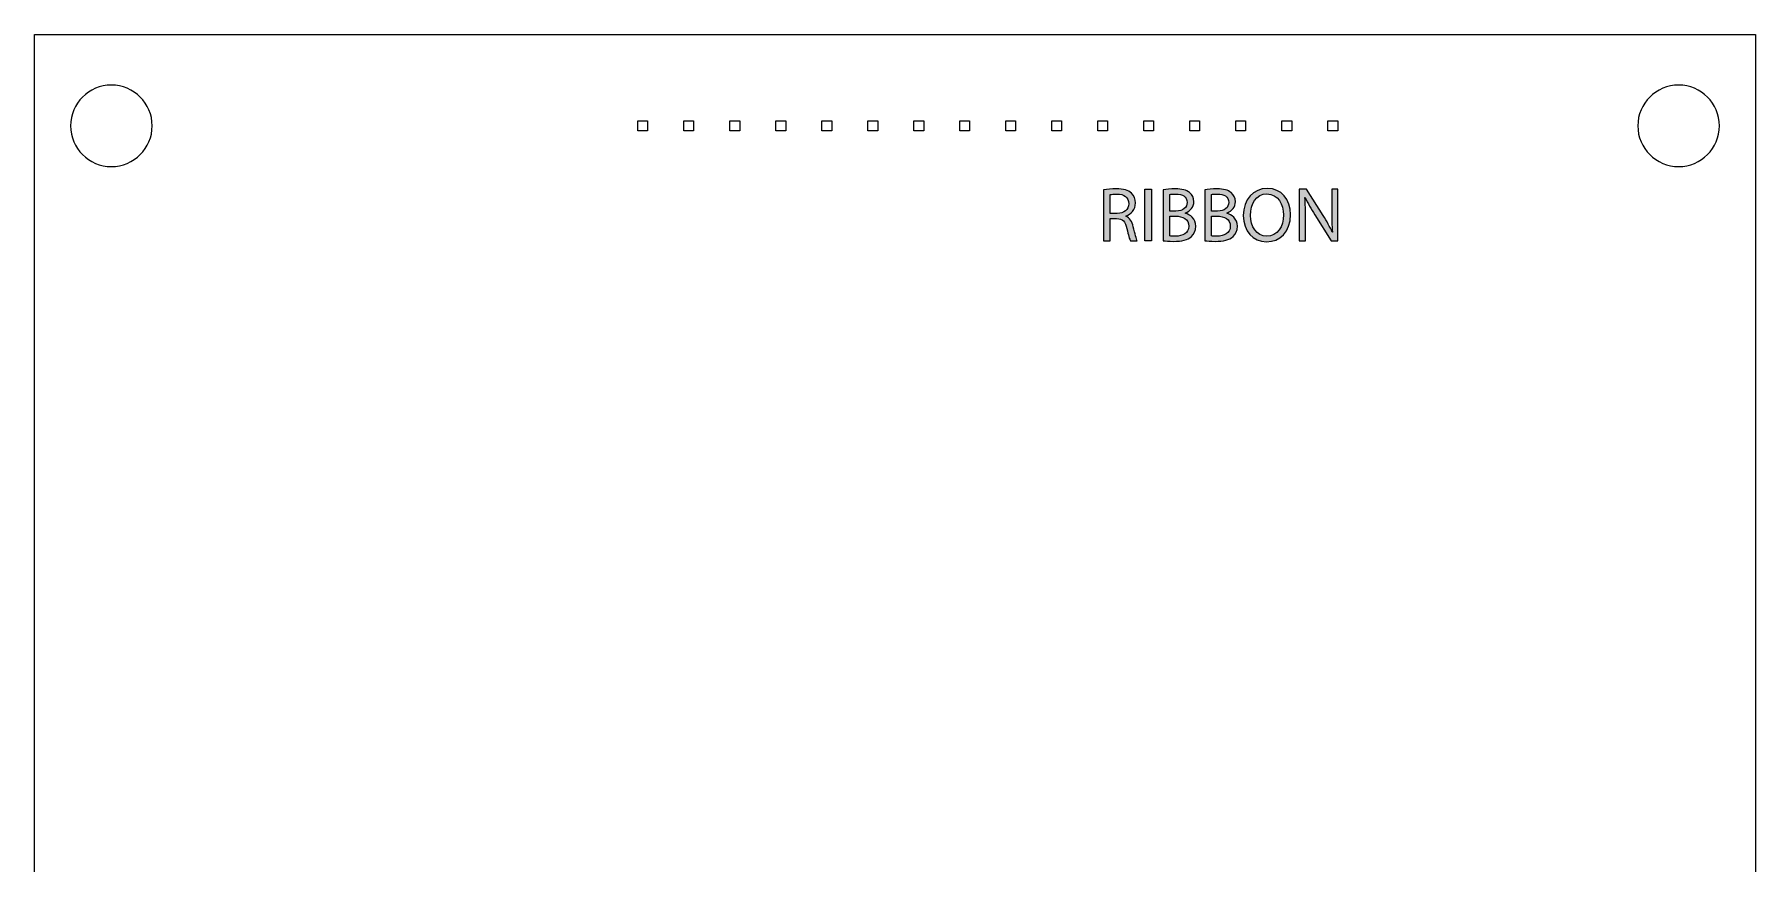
# Model space of a CAD drawing. Extents: x 12 to 107, y -125 to -15.
# Drawn here: x 11.6 to 106.6, y -60.6 to -14.8 of the extents above; entities that cross this region are included whole.
import ezdxf

# ---------------------------------------------------------------- set-up
doc = ezdxf.new("R2010")
doc.units = 0
doc.header["$MEASUREMENT"] = 0
doc.layers.add('LAYER_1', color=7, linetype='CONTINUOUS')

# ---------------------------------------------------------------- blocks, each defined once
blk = doc.blocks.new('BLOCK_2')
at = {"layer": 'LAYER_1', "color": 250}
for points in [[(45.488, -20.136), (44.948, -20.136), (44.948, -19.596), (45.488, -19.596), (45.488, -20.136)], [(48.028, -20.136), (47.488, -20.136), (47.488, -19.596), (48.028, -19.596), (48.028, -20.136)], [(50.568, -20.136), (50.028, -20.136), (50.028, -19.596), (50.568, -19.596), (50.568, -20.136)], [(53.108, -20.136), (52.568, -20.136), (52.568, -19.596), (53.108, -19.596), (53.108, -20.136)], [(55.648, -20.136), (55.108, -20.136), (55.108, -19.596), (55.648, -19.596), (55.648, -20.136)], [(58.188, -20.136), (57.648, -20.136), (57.648, -19.596), (58.188, -19.596), (58.188, -20.136)], [(60.728, -20.136), (60.188, -20.136), (60.188, -19.596), (60.728, -19.596), (60.728, -20.136)], [(63.255, -20.136), (62.716, -20.136), (62.716, -19.596), (63.255, -19.596), (63.255, -20.136)], [(65.796, -20.136), (65.256, -20.136), (65.256, -19.596), (65.796, -19.596), (65.796, -20.136)], [(68.336, -20.136), (67.796, -20.136), (67.796, -19.596), (68.336, -19.596), (68.336, -20.136)], [(70.876, -20.137), (70.336, -20.137), (70.336, -19.597), (70.876, -19.597), (70.876, -20.137)], [(73.415, -20.137), (72.876, -20.137), (72.876, -19.597), (73.415, -19.597), (73.415, -20.137)], [(75.955, -20.137), (75.416, -20.137), (75.416, -19.597), (75.955, -19.597), (75.955, -20.137)], [(78.496, -20.137), (77.956, -20.137), (77.956, -19.597), (78.496, -19.597), (78.496, -20.137)], [(81.036, -20.137), (80.496, -20.137), (80.496, -19.597), (81.036, -19.597), (81.036, -20.137)], [(83.576, -20.137), (83.036, -20.137), (83.036, -19.597), (83.576, -19.597), (83.576, -20.137)]]:
    blk.add_lwpolyline(points, dxfattribs=at)
blk = doc.blocks.new('BLOCK_5')
at = {"layer": 'LAYER_1'}
h = blk.add_hatch(color=250, dxfattribs=at)
h.dxf.hatch_style = 2
edge = h.paths.add_edge_path()
edge.add_spline(control_points=[(70.658, -23.409), (70.844, -23.371), (71.11, -23.35), (71.364, -23.35), (71.757, -23.35), (72.012, -23.422), (72.189, -23.583), (72.333, -23.71), (72.413, -23.904), (72.413, -24.124), (72.413, -24.501), (72.176, -24.751), (71.876, -24.852), (71.876, -24.852), (71.876, -24.865), (71.876, -24.865), (72.096, -24.941), (72.227, -25.144), (72.295, -25.44), (72.388, -25.838), (72.456, -26.113), (72.515, -26.223), (72.515, -26.223), (72.134, -26.223), (72.134, -26.223), (72.087, -26.143), (72.024, -25.897), (71.944, -25.542), (71.859, -25.148), (71.707, -25), (71.372, -24.988), (71.372, -24.988), (71.026, -24.988), (71.026, -24.988), (71.026, -24.988), (71.026, -26.223), (71.026, -26.223), (71.026, -26.223), (70.658, -26.223), (70.658, -26.223), (70.658, -26.223), (70.658, -23.409), (70.658, -23.409)], knot_values=[0, 0, 0, 0, 1, 1, 1, 2, 2, 2, 3, 3, 3, 4, 4, 4, 5, 5, 5, 6, 6, 6, 7, 7, 7, 8, 8, 8, 9, 9, 9, 10, 10, 10, 11, 11, 11, 12, 12, 12, 13, 13, 13, 14, 14, 14, 14], degree=3, periodic=1)
edge = h.paths.add_edge_path()
edge.add_spline(control_points=[(71.026, -24.708), (71.026, -24.708), (71.402, -24.708), (71.402, -24.708), (71.795, -24.708), (72.045, -24.493), (72.045, -24.167), (72.045, -23.799), (71.779, -23.638), (71.389, -23.634), (71.212, -23.634), (71.085, -23.651), (71.026, -23.667), (71.026, -23.667), (71.026, -24.708), (71.026, -24.708)], knot_values=[0, 0, 0, 0, 1, 1, 1, 2, 2, 2, 3, 3, 3, 4, 4, 4, 5, 5, 5, 5], degree=3, periodic=1)
h = blk.add_hatch(color=250, dxfattribs=at)
h.dxf.hatch_style = 2
h.paths.add_polyline_path([(73.303, -23.371), (73.303, -26.223), (72.935, -26.223), (72.935, -23.371)])
h = blk.add_hatch(color=250, dxfattribs=at)
h.dxf.hatch_style = 2
edge = h.paths.add_edge_path()
edge.add_spline(control_points=[(73.947, -23.409), (74.107, -23.376), (74.361, -23.35), (74.619, -23.35), (74.987, -23.35), (75.224, -23.414), (75.402, -23.558), (75.55, -23.667), (75.639, -23.837), (75.639, -24.061), (75.639, -24.336), (75.457, -24.577), (75.157, -24.687), (75.157, -24.687), (75.157, -24.696), (75.157, -24.696), (75.428, -24.763), (75.745, -24.988), (75.745, -25.411), (75.745, -25.656), (75.647, -25.842), (75.503, -25.982), (75.305, -26.164), (74.983, -26.248), (74.518, -26.248), (74.264, -26.248), (74.069, -26.231), (73.947, -26.215), (73.947, -26.215), (73.947, -23.409), (73.947, -23.409)], knot_values=[0, 0, 0, 0, 1, 1, 1, 2, 2, 2, 3, 3, 3, 4, 4, 4, 5, 5, 5, 6, 6, 6, 7, 7, 7, 8, 8, 8, 9, 9, 9, 10, 10, 10, 10], degree=3, periodic=1)
edge = h.paths.add_edge_path()
edge.add_spline(control_points=[(74.315, -24.577), (74.315, -24.577), (74.649, -24.577), (74.649, -24.577), (75.038, -24.577), (75.266, -24.374), (75.266, -24.099), (75.266, -23.765), (75.013, -23.634), (74.64, -23.634), (74.471, -23.634), (74.374, -23.646), (74.315, -23.659), (74.315, -23.659), (74.315, -24.577), (74.315, -24.577)], knot_values=[0, 0, 0, 0, 1, 1, 1, 2, 2, 2, 3, 3, 3, 4, 4, 4, 5, 5, 5, 5], degree=3, periodic=1)
edge = h.paths.add_edge_path()
edge.add_spline(control_points=[(74.315, -25.944), (74.387, -25.957), (74.492, -25.961), (74.624, -25.961), (75.004, -25.961), (75.355, -25.821), (75.355, -25.406), (75.355, -25.017), (75.021, -24.856), (74.619, -24.856), (74.619, -24.856), (74.315, -24.856), (74.315, -24.856), (74.315, -24.856), (74.315, -25.944), (74.315, -25.944)], knot_values=[0, 0, 0, 0, 1, 1, 1, 2, 2, 2, 3, 3, 3, 4, 4, 4, 5, 5, 5, 5], degree=3, periodic=1)
h = blk.add_hatch(color=250, dxfattribs=at)
h.dxf.hatch_style = 2
edge = h.paths.add_edge_path()
edge.add_spline(control_points=[(76.241, -23.409), (76.402, -23.376), (76.655, -23.35), (76.914, -23.35), (77.282, -23.35), (77.519, -23.414), (77.697, -23.558), (77.845, -23.667), (77.934, -23.837), (77.934, -24.061), (77.934, -24.336), (77.752, -24.577), (77.451, -24.687), (77.451, -24.687), (77.451, -24.696), (77.451, -24.696), (77.722, -24.763), (78.039, -24.988), (78.039, -25.411), (78.039, -25.656), (77.942, -25.842), (77.798, -25.982), (77.599, -26.164), (77.278, -26.248), (76.812, -26.248), (76.558, -26.248), (76.364, -26.231), (76.241, -26.215), (76.241, -26.215), (76.241, -23.409), (76.241, -23.409)], knot_values=[0, 0, 0, 0, 1, 1, 1, 2, 2, 2, 3, 3, 3, 4, 4, 4, 5, 5, 5, 6, 6, 6, 7, 7, 7, 8, 8, 8, 9, 9, 9, 10, 10, 10, 10], degree=3, periodic=1)
edge = h.paths.add_edge_path()
edge.add_spline(control_points=[(76.609, -24.577), (76.609, -24.577), (76.944, -24.577), (76.944, -24.577), (77.333, -24.577), (77.561, -24.374), (77.561, -24.099), (77.561, -23.765), (77.307, -23.634), (76.935, -23.634), (76.766, -23.634), (76.669, -23.646), (76.609, -23.659), (76.609, -23.659), (76.609, -24.577), (76.609, -24.577)], knot_values=[0, 0, 0, 0, 1, 1, 1, 2, 2, 2, 3, 3, 3, 4, 4, 4, 5, 5, 5, 5], degree=3, periodic=1)
edge = h.paths.add_edge_path()
edge.add_spline(control_points=[(76.609, -25.944), (76.681, -25.957), (76.787, -25.961), (76.918, -25.961), (77.299, -25.961), (77.65, -25.821), (77.65, -25.406), (77.65, -25.017), (77.316, -24.856), (76.914, -24.856), (76.914, -24.856), (76.609, -24.856), (76.609, -24.856), (76.609, -24.856), (76.609, -25.944), (76.609, -25.944)], knot_values=[0, 0, 0, 0, 1, 1, 1, 2, 2, 2, 3, 3, 3, 4, 4, 4, 5, 5, 5, 5], degree=3, periodic=1)
h = blk.add_hatch(color=250, dxfattribs=at)
h.dxf.hatch_style = 2
edge = h.paths.add_edge_path()
edge.add_spline(control_points=[(80.973, -24.768), (80.973, -25.749), (80.376, -26.27), (79.648, -26.27), (78.895, -26.27), (78.366, -25.686), (78.366, -24.823), (78.366, -23.917), (78.929, -23.325), (79.691, -23.325), (80.469, -23.325), (80.973, -23.921), (80.973, -24.768)], knot_values=[0, 0, 0, 0, 1, 1, 1, 2, 2, 2, 3, 3, 3, 4, 4, 4, 4], degree=3, periodic=1)
edge = h.paths.add_edge_path()
edge.add_spline(control_points=[(78.76, -24.814), (78.76, -25.423), (79.09, -25.969), (79.669, -25.969), (80.253, -25.969), (80.583, -25.432), (80.583, -24.785), (80.583, -24.217), (80.287, -23.625), (79.673, -23.625), (79.064, -23.625), (78.76, -24.188), (78.76, -24.814)], knot_values=[0, 0, 0, 0, 1, 1, 1, 2, 2, 2, 3, 3, 3, 4, 4, 4, 4], degree=3, periodic=1)
h = blk.add_hatch(color=250, dxfattribs=at)
h.dxf.hatch_style = 2
edge = h.paths.add_edge_path()
edge.add_spline(control_points=[(81.452, -26.223), (81.452, -26.223), (81.452, -23.371), (81.452, -23.371), (81.452, -23.371), (81.854, -23.371), (81.854, -23.371), (81.854, -23.371), (82.768, -24.814), (82.768, -24.814), (82.98, -25.148), (83.145, -25.449), (83.28, -25.741), (83.28, -25.741), (83.289, -25.736), (83.289, -25.736), (83.255, -25.356), (83.246, -25.009), (83.246, -24.564), (83.246, -24.564), (83.246, -23.371), (83.246, -23.371), (83.246, -23.371), (83.593, -23.371), (83.593, -23.371), (83.593, -23.371), (83.593, -26.223), (83.593, -26.223), (83.593, -26.223), (83.221, -26.223), (83.221, -26.223), (83.221, -26.223), (82.315, -24.776), (82.315, -24.776), (82.117, -24.459), (81.926, -24.133), (81.782, -23.824), (81.782, -23.824), (81.769, -23.828), (81.769, -23.828), (81.791, -24.188), (81.799, -24.531), (81.799, -25.005), (81.799, -25.005), (81.799, -26.223), (81.799, -26.223), (81.799, -26.223), (81.452, -26.223), (81.452, -26.223)], knot_values=[0, 0, 0, 0, 1, 1, 1, 2, 2, 2, 3, 3, 3, 4, 4, 4, 5, 5, 5, 6, 6, 6, 7, 7, 7, 8, 8, 8, 9, 9, 9, 10, 10, 10, 11, 11, 11, 12, 12, 12, 13, 13, 13, 14, 14, 14, 15, 15, 15, 16, 16, 16, 16], degree=3, periodic=1)
blk.add_lwpolyline([(73.303, -23.371), (73.303, -26.223), (72.935, -26.223), (72.935, -23.371), (73.303, -23.371)], dxfattribs=at)
for points, knots in [([(70.658, -23.409), (70.844, -23.371), (71.11, -23.35), (71.364, -23.35), (71.757, -23.35), (72.012, -23.422), (72.189, -23.583), (72.333, -23.71), (72.413, -23.904), (72.413, -24.124), (72.413, -24.501), (72.176, -24.751), (71.876, -24.852), (71.876, -24.852), (71.876, -24.865), (71.876, -24.865), (72.096, -24.941), (72.227, -25.144), (72.295, -25.44), (72.388, -25.838), (72.456, -26.113), (72.515, -26.223), (72.515, -26.223), (72.134, -26.223), (72.134, -26.223), (72.087, -26.143), (72.024, -25.897), (71.944, -25.542), (71.859, -25.148), (71.707, -25), (71.372, -24.988), (71.372, -24.988), (71.026, -24.988), (71.026, -24.988), (71.026, -24.988), (71.026, -26.223), (71.026, -26.223), (71.026, -26.223), (70.658, -26.223), (70.658, -26.223), (70.658, -26.223), (70.658, -23.409), (70.658, -23.409)], [0, 0, 0, 0, 1, 1, 1, 2, 2, 2, 3, 3, 3, 4, 4, 4, 5, 5, 5, 6, 6, 6, 7, 7, 7, 8, 8, 8, 9, 9, 9, 10, 10, 10, 11, 11, 11, 12, 12, 12, 13, 13, 13, 14, 14, 14, 14]), ([(71.026, -24.708), (71.026, -24.708), (71.402, -24.708), (71.402, -24.708), (71.795, -24.708), (72.045, -24.493), (72.045, -24.167), (72.045, -23.799), (71.779, -23.638), (71.389, -23.634), (71.212, -23.634), (71.085, -23.651), (71.026, -23.667), (71.026, -23.667), (71.026, -24.708), (71.026, -24.708)], [0, 0, 0, 0, 1, 1, 1, 2, 2, 2, 3, 3, 3, 4, 4, 4, 5, 5, 5, 5]), ([(73.947, -23.409), (74.107, -23.376), (74.361, -23.35), (74.619, -23.35), (74.987, -23.35), (75.224, -23.414), (75.402, -23.558), (75.55, -23.667), (75.639, -23.837), (75.639, -24.061), (75.639, -24.336), (75.457, -24.577), (75.157, -24.687), (75.157, -24.687), (75.157, -24.696), (75.157, -24.696), (75.428, -24.763), (75.745, -24.988), (75.745, -25.411), (75.745, -25.656), (75.647, -25.842), (75.503, -25.982), (75.305, -26.164), (74.983, -26.248), (74.518, -26.248), (74.264, -26.248), (74.069, -26.231), (73.947, -26.215), (73.947, -26.215), (73.947, -23.409), (73.947, -23.409)], [0, 0, 0, 0, 1, 1, 1, 2, 2, 2, 3, 3, 3, 4, 4, 4, 5, 5, 5, 6, 6, 6, 7, 7, 7, 8, 8, 8, 9, 9, 9, 10, 10, 10, 10]), ([(74.315, -24.577), (74.315, -24.577), (74.649, -24.577), (74.649, -24.577), (75.038, -24.577), (75.266, -24.374), (75.266, -24.099), (75.266, -23.765), (75.013, -23.634), (74.64, -23.634), (74.471, -23.634), (74.374, -23.646), (74.315, -23.659), (74.315, -23.659), (74.315, -24.577), (74.315, -24.577)], [0, 0, 0, 0, 1, 1, 1, 2, 2, 2, 3, 3, 3, 4, 4, 4, 5, 5, 5, 5]), ([(76.241, -23.409), (76.402, -23.376), (76.655, -23.35), (76.914, -23.35), (77.282, -23.35), (77.519, -23.414), (77.697, -23.558), (77.845, -23.667), (77.934, -23.837), (77.934, -24.061), (77.934, -24.336), (77.752, -24.577), (77.451, -24.687), (77.451, -24.687), (77.451, -24.696), (77.451, -24.696), (77.722, -24.763), (78.039, -24.988), (78.039, -25.411), (78.039, -25.656), (77.942, -25.842), (77.798, -25.982), (77.599, -26.164), (77.278, -26.248), (76.812, -26.248), (76.558, -26.248), (76.364, -26.231), (76.241, -26.215), (76.241, -26.215), (76.241, -23.409), (76.241, -23.409)], [0, 0, 0, 0, 1, 1, 1, 2, 2, 2, 3, 3, 3, 4, 4, 4, 5, 5, 5, 6, 6, 6, 7, 7, 7, 8, 8, 8, 9, 9, 9, 10, 10, 10, 10]), ([(76.609, -24.577), (76.609, -24.577), (76.944, -24.577), (76.944, -24.577), (77.333, -24.577), (77.561, -24.374), (77.561, -24.099), (77.561, -23.765), (77.307, -23.634), (76.935, -23.634), (76.766, -23.634), (76.669, -23.646), (76.609, -23.659), (76.609, -23.659), (76.609, -24.577), (76.609, -24.577)], [0, 0, 0, 0, 1, 1, 1, 2, 2, 2, 3, 3, 3, 4, 4, 4, 5, 5, 5, 5]), ([(80.973, -24.768), (80.973, -25.749), (80.376, -26.27), (79.648, -26.27), (78.895, -26.27), (78.366, -25.686), (78.366, -24.823), (78.366, -23.917), (78.929, -23.325), (79.691, -23.325), (80.469, -23.325), (80.973, -23.921), (80.973, -24.768)], [0, 0, 0, 0, 1, 1, 1, 2, 2, 2, 3, 3, 3, 4, 4, 4, 4]), ([(78.76, -24.814), (78.76, -25.423), (79.09, -25.969), (79.669, -25.969), (80.253, -25.969), (80.583, -25.432), (80.583, -24.785), (80.583, -24.217), (80.287, -23.625), (79.673, -23.625), (79.064, -23.625), (78.76, -24.188), (78.76, -24.814)], [0, 0, 0, 0, 1, 1, 1, 2, 2, 2, 3, 3, 3, 4, 4, 4, 4]), ([(81.452, -26.223), (81.452, -26.223), (81.452, -23.371), (81.452, -23.371), (81.452, -23.371), (81.854, -23.371), (81.854, -23.371), (81.854, -23.371), (82.768, -24.814), (82.768, -24.814), (82.98, -25.148), (83.145, -25.449), (83.28, -25.741), (83.28, -25.741), (83.289, -25.736), (83.289, -25.736), (83.255, -25.356), (83.246, -25.009), (83.246, -24.564), (83.246, -24.564), (83.246, -23.371), (83.246, -23.371), (83.246, -23.371), (83.593, -23.371), (83.593, -23.371), (83.593, -23.371), (83.593, -26.223), (83.593, -26.223), (83.593, -26.223), (83.221, -26.223), (83.221, -26.223), (83.221, -26.223), (82.315, -24.776), (82.315, -24.776), (82.117, -24.459), (81.926, -24.133), (81.782, -23.824), (81.782, -23.824), (81.769, -23.828), (81.769, -23.828), (81.791, -24.188), (81.799, -24.531), (81.799, -25.005), (81.799, -25.005), (81.799, -26.223), (81.799, -26.223), (81.799, -26.223), (81.452, -26.223), (81.452, -26.223)], [0, 0, 0, 0, 1, 1, 1, 2, 2, 2, 3, 3, 3, 4, 4, 4, 5, 5, 5, 6, 6, 6, 7, 7, 7, 8, 8, 8, 9, 9, 9, 10, 10, 10, 11, 11, 11, 12, 12, 12, 13, 13, 13, 14, 14, 14, 15, 15, 15, 16, 16, 16, 16]), ([(74.315, -25.944), (74.387, -25.957), (74.492, -25.961), (74.624, -25.961), (75.004, -25.961), (75.355, -25.821), (75.355, -25.406), (75.355, -25.017), (75.021, -24.856), (74.619, -24.856), (74.619, -24.856), (74.315, -24.856), (74.315, -24.856), (74.315, -24.856), (74.315, -25.944), (74.315, -25.944)], [0, 0, 0, 0, 1, 1, 1, 2, 2, 2, 3, 3, 3, 4, 4, 4, 5, 5, 5, 5]), ([(76.609, -25.944), (76.681, -25.957), (76.787, -25.961), (76.918, -25.961), (77.299, -25.961), (77.65, -25.821), (77.65, -25.406), (77.65, -25.017), (77.316, -24.856), (76.914, -24.856), (76.914, -24.856), (76.609, -24.856), (76.609, -24.856), (76.609, -24.856), (76.609, -25.944), (76.609, -25.944)], [0, 0, 0, 0, 1, 1, 1, 2, 2, 2, 3, 3, 3, 4, 4, 4, 5, 5, 5, 5])]:
    blk.add_open_spline(points, degree=3, knots=knots, dxfattribs=at)

msp = doc.modelspace()

# ---------------------------------------------------------------- linework, layer by layer
at = {"layer": 'LAYER_1', "color": 250}
msp.add_lwpolyline([(106.642, -124.817), (11.642, -124.817), (11.642, -14.817), (106.642, -14.817), (106.642, -124.817)], dxfattribs=at)
for points in [[(18.142, -19.867), (18.142, -21.109), (17.135, -22.117), (15.892, -22.117), (14.649, -22.117), (13.642, -21.109), (13.642, -19.867), (13.642, -18.624), (14.649, -17.617), (15.892, -17.617), (17.135, -17.617), (18.142, -18.624), (18.142, -19.867)], [(104.642, -19.867), (104.642, -21.109), (103.635, -22.117), (102.392, -22.117), (101.149, -22.117), (100.141, -21.109), (100.141, -19.867), (100.141, -18.624), (101.149, -17.617), (102.392, -17.617), (103.635, -17.617), (104.642, -18.624), (104.642, -19.867)]]:
    msp.add_open_spline(points, degree=3, knots=[0, 0, 0, 0, 1, 1, 1, 2, 2, 2, 3, 3, 3, 4, 4, 4, 4], dxfattribs=at)

# ---------------------------------------------------------------- block references
at = {"layer": 'LAYER_1'}
for name in ['BLOCK_2', 'BLOCK_5']:
    msp.add_blockref(name, (0, 0), dxfattribs=at)

doc.saveas('drawing.dxf')
